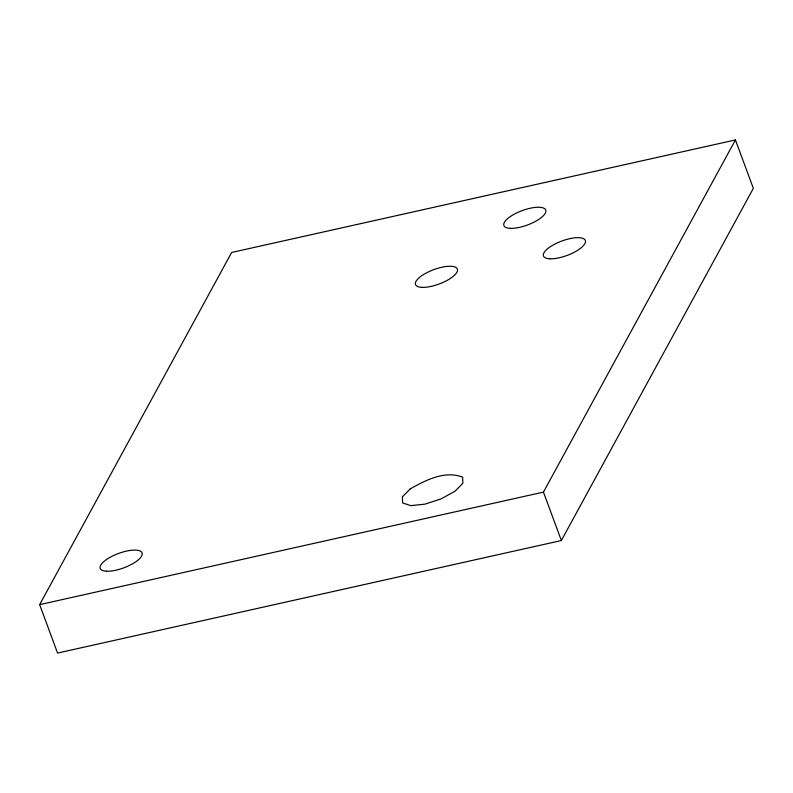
<?xml version="1.0" encoding="UTF-8"?>
<svg xmlns="http://www.w3.org/2000/svg" width="793" height="793" viewBox="0 0 793 793"><rect width="100%" height="100%" fill="white"/><g stroke="black" fill="none" stroke-linecap="round" stroke-linejoin="round"><path stroke-width="1.19" d="M39.65 604.643L231.645 252.461L735.438 139.935L753.35 188.357L561.355 540.539L57.562 653.065L39.65 604.643L543.443 492.116L735.438 139.935M543.443 492.116L561.355 540.539M410.288 488.865L402.398 496.814L402.606 502.95L410.863 505.637L424.939 504.15L441.086 498.886L454.964 491.254L462.854 483.314L462.636 477.168C444.932 470.229 425.653 480.191 410.288 488.865M106.411 571.198A22.323 7.672 -20.3 0 0 141.6 556.091A22.323 7.672 -20.3 0 0 115.411 554.694A22.323 7.672 -20.3 0 0 106.411 571.198M549.678 258.786A22.323 7.672 -20.3 0 0 584.867 243.679A22.323 7.672 -20.3 0 0 558.678 242.271A22.323 7.672 -20.3 0 0 549.678 258.786M510.087 228.344A22.323 7.672 -20.3 0 0 545.267 213.238A22.323 7.672 -20.3 0 0 519.088 211.84A22.323 7.672 -20.3 0 0 510.087 228.344M421.717 287.363A22.323 7.672 -20.3 0 0 456.897 272.257A22.323 7.672 -20.3 0 0 430.718 270.849A22.323 7.672 -20.3 0 0 421.717 287.363"/></g></svg>
